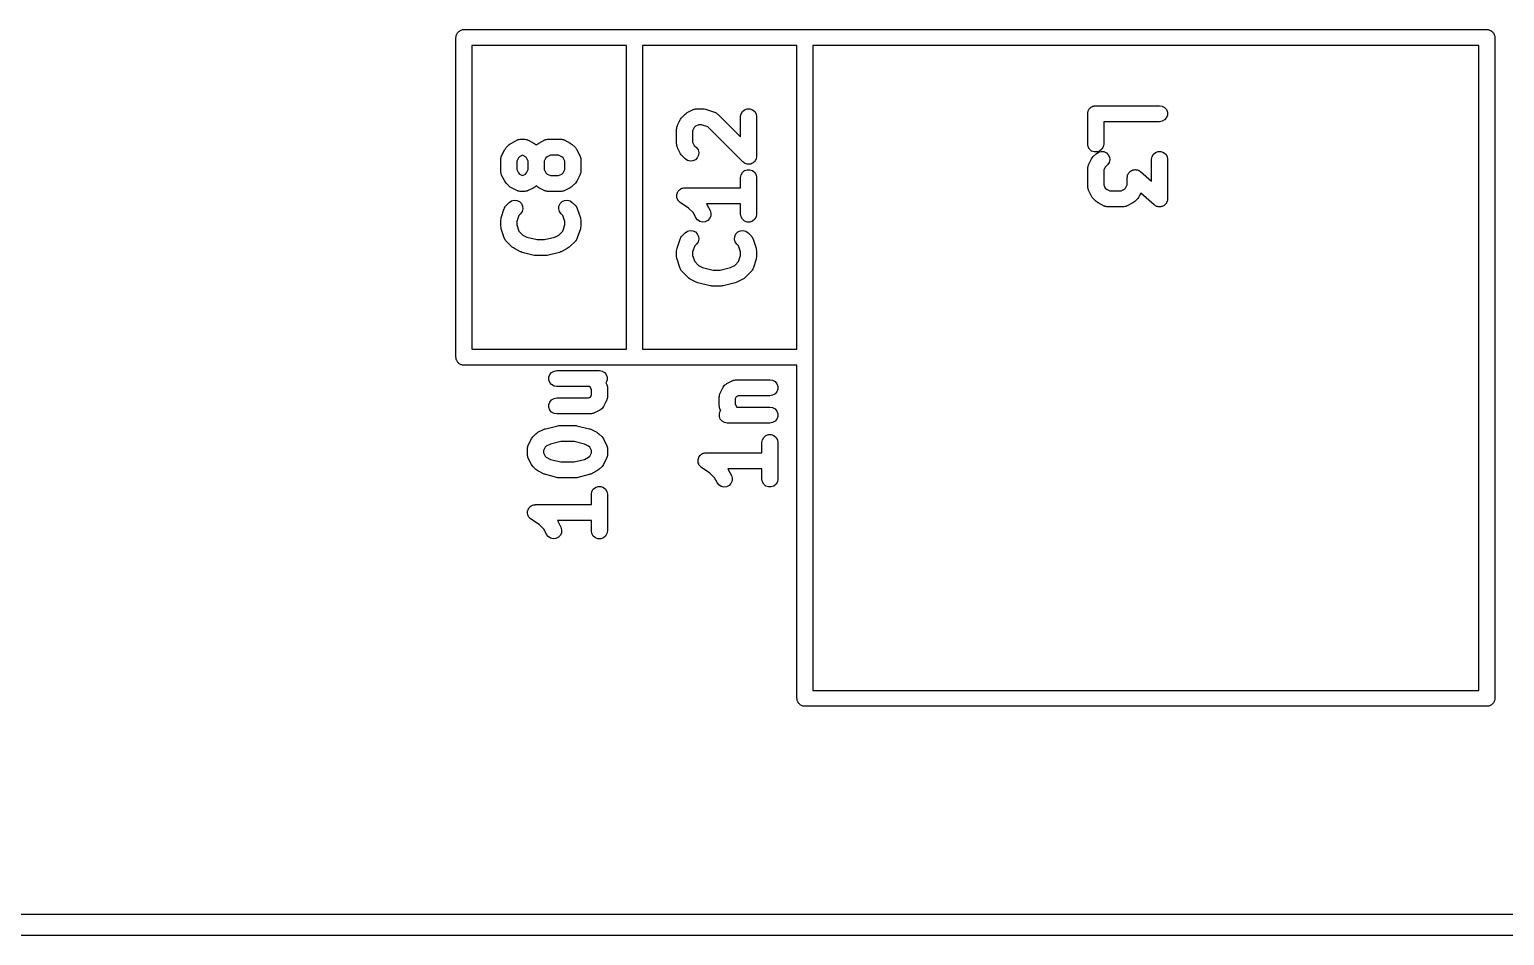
# Model space of a CAD drawing. Extents: x 10 to 287, y -200 to -10.
# Drawn here: x 120.9 to 134.74, y -112.1 to -103.6 of the extents above; entities that cross this region are included whole.
import ezdxf

# ---------------------------------------------------------------- set-up
doc = ezdxf.new("R2010")
doc.units = 0
doc.header["$MEASUREMENT"] = 0
doc.layers.add('BLACK', color=7, linetype='CONTINUOUS')

msp = doc.modelspace()

# ---------------------------------------------------------------- linework, layer by layer
at = {"layer": 'Black'}
for p, q in [((124.902, -103.675), (124.903, -103.669)), ((124.902, -106.675), (124.902, -103.675)), ((124.903, -103.662), (124.905, -103.656)), ((124.903, -103.669), (124.903, -103.662)), ((124.905, -103.656), (124.907, -103.649)), ((124.907, -103.649), (124.91, -103.644)), ((124.91, -103.644), (124.912, -103.637)), ((124.912, -103.637), (124.916, -103.632)), ((124.916, -103.632), (124.92, -103.627)), ((124.92, -103.627), (124.925, -103.623)), ((124.925, -103.623), (124.929, -103.618)), ((124.929, -103.618), (124.934, -103.614)), ((124.934, -103.614), (124.939, -103.61)), ((124.939, -103.61), (124.946, -103.608)), ((124.946, -103.608), (124.951, -103.605)), ((124.951, -103.605), (124.958, -103.603)), ((124.958, -103.603), (124.964, -103.601)), ((124.964, -103.601), (124.971, -103.601)), ((124.971, -103.601), (124.977, -103.6)), ((124.977, -103.6), (134.577, -103.6)), ((134.577, -103.6), (134.583, -103.601)), ((134.583, -103.601), (134.59, -103.601)), ((134.59, -103.601), (134.596, -103.603)), ((134.596, -103.603), (134.603, -103.605)), ((134.603, -103.605), (134.608, -103.608)), ((134.608, -103.608), (134.614, -103.61)), ((134.614, -103.61), (134.62, -103.614)), ((134.62, -103.614), (134.625, -103.618)), ((134.625, -103.618), (134.629, -103.623)), ((134.629, -103.623), (134.634, -103.627)), ((134.634, -103.627), (134.638, -103.632)), ((134.638, -103.632), (134.642, -103.637)), ((134.642, -103.637), (134.644, -103.644)), ((134.644, -103.644), (134.647, -103.649)), ((134.647, -103.649), (134.649, -103.656)), ((134.649, -103.656), (134.651, -103.662)), ((134.651, -103.662), (134.651, -103.669)), ((134.651, -103.669), (134.652, -103.675)), ((134.652, -103.675), (134.652, -109.875)), ((126.502, -103.75), (125.052, -103.75)), ((125.052, -103.75), (125.052, -106.6)), ((126.502, -106.6), (126.502, -103.75)), ((128.102, -103.75), (126.652, -103.75)), ((126.652, -103.75), (126.652, -106.6)), ((128.102, -106.6), (128.102, -103.75)), ((128.252, -103.75), (128.252, -109.8)), ((134.502, -103.75), (128.252, -103.75)), ((134.502, -109.8), (134.502, -103.75)), ((127.072, -104.379), (127.129, -104.351)), ((127.129, -104.351), (127.133, -104.35)), ((127.133, -104.35), (127.137, -104.347)), ((127.137, -104.347), (127.146, -104.346)), ((127.146, -104.346), (127.154, -104.343)), ((127.154, -104.343), (127.158, -104.344)), ((127.158, -104.344), (127.163, -104.343)), ((127.163, -104.343), (127.22, -104.343)), ((127.22, -104.343), (127.232, -104.345)), ((127.232, -104.345), (127.244, -104.347)), ((127.244, -104.347), (127.329, -104.375)), ((127.578, -104.392), (127.591, -104.37)), ((127.591, -104.37), (127.611, -104.353)), ((127.611, -104.353), (127.635, -104.344)), ((127.635, -104.344), (127.661, -104.344)), ((127.661, -104.344), (127.686, -104.353)), ((127.686, -104.353), (127.706, -104.37)), ((127.706, -104.37), (127.719, -104.392)), ((130.832, -104.377), (130.834, -104.37)), ((130.834, -104.37), (130.835, -104.364)), ((130.835, -104.364), (130.839, -104.358)), ((130.839, -104.358), (130.841, -104.352)), ((130.841, -104.352), (130.845, -104.347)), ((130.845, -104.347), (130.848, -104.341)), ((130.848, -104.341), (130.853, -104.337)), ((130.853, -104.337), (130.858, -104.332)), ((130.858, -104.332), (130.863, -104.329)), ((130.863, -104.329), (130.868, -104.325)), ((130.868, -104.325), (130.875, -104.323)), ((130.875, -104.323), (130.88, -104.319)), ((130.88, -104.319), (130.887, -104.318)), ((130.887, -104.318), (130.893, -104.316)), ((130.893, -104.316), (130.899, -104.316)), ((130.899, -104.316), (130.906, -104.315)), ((130.906, -104.315), (131.505, -104.315)), ((131.505, -104.315), (131.531, -104.319)), ((131.531, -104.319), (131.553, -104.332)), ((131.553, -104.332), (131.57, -104.352)), ((131.57, -104.352), (131.579, -104.377)), ((126.976, -104.515), (126.978, -104.506)), ((126.978, -104.506), (126.98, -104.503)), ((126.98, -104.503), (126.981, -104.499)), ((126.981, -104.499), (127.01, -104.441)), ((127.01, -104.441), (127.017, -104.432)), ((127.017, -104.432), (127.024, -104.422)), ((127.024, -104.422), (127.053, -104.393)), ((127.053, -104.393), (127.062, -104.387)), ((127.062, -104.387), (127.072, -104.379)), ((127.15, -104.508), (127.139, -104.519)), ((127.18, -104.493), (127.15, -104.508)), ((127.208, -104.493), (127.18, -104.493)), ((127.265, -104.512), (127.208, -104.493)), ((127.329, -104.375), (127.333, -104.377)), ((127.333, -104.377), (127.337, -104.378)), ((127.337, -104.378), (127.344, -104.383)), ((127.344, -104.383), (127.352, -104.388)), ((127.352, -104.388), (127.355, -104.391)), ((127.355, -104.391), (127.359, -104.393)), ((127.359, -104.393), (127.573, -104.608)), ((127.573, -104.418), (127.578, -104.392)), ((127.573, -104.608), (127.573, -104.418)), ((127.719, -104.392), (127.723, -104.418)), ((127.723, -104.418), (127.723, -104.789)), ((130.831, -104.39), (130.832, -104.383)), ((130.831, -104.675), (130.831, -104.39)), ((130.832, -104.383), (130.832, -104.377)), ((131.505, -104.465), (130.981, -104.465)), ((130.981, -104.465), (130.981, -104.675)), ((131.531, -104.46), (131.505, -104.465)), ((131.553, -104.447), (131.531, -104.46)), ((131.57, -104.427), (131.553, -104.447)), ((131.579, -104.403), (131.57, -104.427)), ((131.579, -104.377), (131.579, -104.403)), ((125.422, -104.665), (125.479, -104.636)), ((125.479, -104.636), (125.483, -104.635)), ((125.483, -104.635), (125.487, -104.633)), ((125.487, -104.633), (125.496, -104.632)), ((125.496, -104.632), (125.504, -104.629)), ((125.504, -104.629), (125.508, -104.629)), ((125.508, -104.629), (125.513, -104.629)), ((125.513, -104.629), (125.541, -104.629)), ((125.541, -104.629), (125.546, -104.629)), ((125.546, -104.629), (125.55, -104.629)), ((125.55, -104.629), (125.558, -104.632)), ((125.558, -104.632), (125.567, -104.633)), ((125.567, -104.633), (125.571, -104.635)), ((125.571, -104.635), (125.575, -104.636)), ((125.575, -104.636), (125.632, -104.665)), ((125.679, -104.665), (125.736, -104.636)), ((125.736, -104.636), (125.74, -104.635)), ((125.74, -104.635), (125.744, -104.633)), ((125.744, -104.633), (125.753, -104.632)), ((125.753, -104.632), (125.761, -104.629)), ((125.761, -104.629), (125.766, -104.629)), ((125.766, -104.629), (125.77, -104.629)), ((125.77, -104.629), (125.884, -104.629)), ((125.884, -104.629), (125.888, -104.629)), ((125.888, -104.629), (125.893, -104.629)), ((125.893, -104.629), (125.901, -104.632)), ((125.901, -104.632), (125.91, -104.633)), ((125.91, -104.633), (125.914, -104.635)), ((125.914, -104.635), (125.918, -104.636)), ((125.918, -104.636), (125.975, -104.665)), ((126.973, -104.532), (126.974, -104.528)), ((126.973, -104.675), (126.973, -104.532)), ((126.974, -104.524), (126.976, -104.515)), ((126.974, -104.528), (126.974, -104.524)), ((127.139, -104.519), (127.123, -104.55)), ((127.123, -104.55), (127.123, -104.657)), ((127.595, -104.842), (127.265, -104.512)), ((125.33, -104.788), (125.331, -104.784)), ((125.331, -104.784), (125.36, -104.727)), ((125.36, -104.727), (125.367, -104.718)), ((125.367, -104.718), (125.374, -104.708)), ((125.374, -104.708), (125.403, -104.679)), ((125.403, -104.679), (125.412, -104.672)), ((125.412, -104.672), (125.422, -104.665)), ((125.527, -104.78), (125.5, -104.794)), ((125.554, -104.794), (125.527, -104.78)), ((125.632, -104.665), (125.642, -104.672)), ((125.642, -104.672), (125.651, -104.679)), ((125.651, -104.679), (125.656, -104.683)), ((125.656, -104.683), (125.66, -104.679)), ((125.66, -104.679), (125.67, -104.672)), ((125.67, -104.672), (125.679, -104.665)), ((125.788, -104.779), (125.757, -104.794)), ((125.866, -104.779), (125.788, -104.779)), ((125.897, -104.794), (125.866, -104.779)), ((125.975, -104.665), (125.984, -104.672)), ((125.984, -104.672), (125.994, -104.679)), ((125.994, -104.679), (126.023, -104.708)), ((126.023, -104.708), (126.03, -104.718)), ((126.03, -104.718), (126.037, -104.727)), ((126.037, -104.727), (126.066, -104.784)), ((126.066, -104.784), (126.067, -104.788)), ((126.974, -104.679), (126.973, -104.675)), ((126.974, -104.684), (126.974, -104.679)), ((126.976, -104.692), (126.974, -104.684)), ((126.978, -104.701), (126.976, -104.692)), ((126.98, -104.704), (126.978, -104.701)), ((126.981, -104.709), (126.98, -104.704)), ((127.01, -104.766), (126.981, -104.709)), ((127.017, -104.775), (127.01, -104.766)), ((127.024, -104.785), (127.017, -104.775)), ((127.053, -104.814), (127.024, -104.785)), ((127.123, -104.657), (127.139, -104.688)), ((127.139, -104.688), (127.159, -104.708)), ((127.159, -104.708), (127.174, -104.729)), ((127.178, -104.78), (127.167, -104.804)), ((127.174, -104.729), (127.18, -104.754)), ((127.18, -104.754), (127.178, -104.78)), ((130.835, -104.701), (130.831, -104.675)), ((130.848, -104.723), (130.835, -104.701)), ((130.868, -104.74), (130.848, -104.723)), ((130.893, -104.749), (130.868, -104.74)), ((130.881, -104.793), (130.91, -104.765)), ((130.919, -104.749), (130.893, -104.749)), ((130.91, -104.765), (130.931, -104.75)), ((130.943, -104.74), (130.919, -104.749)), ((130.931, -104.75), (130.956, -104.743)), ((130.963, -104.723), (130.943, -104.74)), ((130.956, -104.743), (130.982, -104.745)), ((130.976, -104.701), (130.963, -104.723)), ((130.981, -104.675), (130.976, -104.701)), ((130.982, -104.745), (131.006, -104.756)), ((131.006, -104.756), (131.024, -104.775)), ((131.024, -104.775), (131.035, -104.798)), ((131.435, -104.792), (131.448, -104.77)), ((131.448, -104.77), (131.468, -104.753)), ((131.468, -104.753), (131.492, -104.744)), ((131.492, -104.744), (131.518, -104.744)), ((131.518, -104.744), (131.543, -104.753)), ((131.543, -104.753), (131.563, -104.77)), ((131.563, -104.77), (131.576, -104.792)), ((125.323, -104.818), (125.324, -104.814)), ((125.323, -104.932), (125.323, -104.818)), ((125.324, -104.809), (125.326, -104.801)), ((125.324, -104.814), (125.324, -104.809)), ((125.326, -104.801), (125.328, -104.792)), ((125.328, -104.792), (125.33, -104.788)), ((125.489, -104.805), (125.473, -104.836)), ((125.473, -104.836), (125.473, -104.914)), ((125.473, -104.914), (125.489, -104.945)), ((125.5, -104.794), (125.489, -104.805)), ((125.565, -104.805), (125.554, -104.794)), ((125.581, -104.836), (125.565, -104.805)), ((125.565, -104.945), (125.581, -104.914)), ((125.581, -104.914), (125.581, -104.836)), ((125.746, -104.805), (125.731, -104.836)), ((125.731, -104.836), (125.731, -104.914)), ((125.731, -104.914), (125.746, -104.945)), ((125.757, -104.794), (125.746, -104.805)), ((125.908, -104.805), (125.897, -104.794)), ((125.923, -104.836), (125.908, -104.805)), ((125.908, -104.945), (125.923, -104.914)), ((125.923, -104.914), (125.923, -104.836)), ((126.067, -104.788), (126.069, -104.792)), ((126.069, -104.792), (126.07, -104.801)), ((126.07, -104.801), (126.073, -104.809)), ((126.073, -104.809), (126.073, -104.814)), ((126.073, -104.814), (126.073, -104.818)), ((126.073, -104.818), (126.073, -104.932)), ((127.074, -104.829), (127.053, -104.814)), ((127.099, -104.835), (127.074, -104.829)), ((127.125, -104.833), (127.099, -104.835)), ((127.149, -104.822), (127.125, -104.833)), ((127.167, -104.804), (127.149, -104.822)), ((127.591, -104.941), (127.611, -104.924)), ((127.603, -104.848), (127.595, -104.842)), ((127.611, -104.854), (127.603, -104.848)), ((127.614, -104.855), (127.611, -104.854)), ((127.611, -104.924), (127.635, -104.915)), ((127.617, -104.857), (127.614, -104.855)), ((127.626, -104.86), (127.617, -104.857)), ((127.635, -104.863), (127.626, -104.86)), ((127.639, -104.863), (127.635, -104.863)), ((127.635, -104.915), (127.661, -104.915)), ((127.642, -104.864), (127.639, -104.863)), ((127.652, -104.863), (127.642, -104.864)), ((127.661, -104.863), (127.652, -104.863)), ((127.665, -104.862), (127.661, -104.863)), ((127.661, -104.915), (127.686, -104.924)), ((127.668, -104.862), (127.665, -104.862)), ((127.677, -104.858), (127.668, -104.862)), ((127.686, -104.854), (127.677, -104.858)), ((127.688, -104.852), (127.686, -104.854)), ((127.686, -104.924), (127.706, -104.941)), ((127.691, -104.851), (127.688, -104.852)), ((127.698, -104.844), (127.691, -104.851)), ((127.706, -104.837), (127.698, -104.844)), ((127.708, -104.835), (127.706, -104.837)), ((127.71, -104.832), (127.708, -104.835)), ((127.714, -104.823), (127.71, -104.832)), ((127.719, -104.815), (127.714, -104.823)), ((127.721, -104.809), (127.719, -104.812)), ((127.719, -104.812), (127.719, -104.815)), ((127.722, -104.799), (127.721, -104.809)), ((127.723, -104.789), (127.722, -104.799)), ((130.831, -104.895), (130.834, -104.886)), ((130.832, -104.899), (130.831, -104.895)), ((130.831, -104.903), (130.832, -104.899)), ((130.831, -105.075), (130.831, -104.903)), ((130.834, -104.886), (130.835, -104.878)), ((130.835, -104.878), (130.838, -104.874)), ((130.838, -104.874), (130.839, -104.87)), ((130.839, -104.87), (130.867, -104.813)), ((130.867, -104.813), (130.874, -104.803)), ((130.874, -104.803), (130.881, -104.793)), ((130.996, -104.891), (130.981, -104.921)), ((130.981, -104.921), (130.981, -105.057)), ((131.016, -104.871), (130.996, -104.891)), ((131.031, -104.849), (131.016, -104.871)), ((131.038, -104.824), (131.031, -104.849)), ((131.035, -104.798), (131.038, -104.824)), ((131.235, -104.928), (131.239, -104.924)), ((131.239, -104.924), (131.246, -104.922)), ((131.246, -104.922), (131.253, -104.918)), ((131.253, -104.918), (131.258, -104.917)), ((131.258, -104.917), (131.264, -104.915)), ((131.264, -104.915), (131.271, -104.915)), ((131.271, -104.915), (131.278, -104.914)), ((131.278, -104.914), (131.284, -104.915)), ((131.284, -104.915), (131.29, -104.915)), ((131.29, -104.915), (131.297, -104.918)), ((131.297, -104.918), (131.304, -104.919)), ((131.304, -104.919), (131.309, -104.922)), ((131.309, -104.922), (131.314, -104.924)), ((131.314, -104.924), (131.32, -104.929)), ((131.43, -104.818), (131.435, -104.792)), ((131.43, -105.024), (131.43, -104.818)), ((131.576, -104.792), (131.58, -104.818)), ((131.58, -104.818), (131.58, -105.189)), ((125.324, -104.936), (125.323, -104.932)), ((125.324, -104.941), (125.324, -104.936)), ((125.326, -104.949), (125.324, -104.941)), ((125.328, -104.958), (125.326, -104.949)), ((125.33, -104.962), (125.328, -104.958)), ((125.331, -104.966), (125.33, -104.962)), ((125.36, -105.023), (125.331, -104.966)), ((125.367, -105.032), (125.36, -105.023)), ((125.374, -105.042), (125.367, -105.032)), ((125.403, -105.071), (125.374, -105.042)), ((125.489, -104.945), (125.5, -104.956)), ((125.5, -104.956), (125.527, -104.97)), ((125.527, -104.97), (125.554, -104.956)), ((125.554, -104.956), (125.565, -104.945)), ((125.746, -104.945), (125.757, -104.956)), ((125.757, -104.956), (125.788, -104.971)), ((125.788, -104.971), (125.866, -104.971)), ((125.866, -104.971), (125.897, -104.956)), ((125.897, -104.956), (125.908, -104.945)), ((126.023, -105.042), (125.994, -105.071)), ((126.03, -105.032), (126.023, -105.042)), ((126.037, -105.023), (126.03, -105.032)), ((126.066, -104.966), (126.037, -105.023)), ((126.067, -104.962), (126.066, -104.966)), ((126.069, -104.958), (126.067, -104.962)), ((126.07, -104.949), (126.069, -104.958)), ((126.073, -104.941), (126.07, -104.949)), ((126.073, -104.932), (126.073, -104.936)), ((126.073, -104.936), (126.073, -104.941)), ((127.573, -104.989), (127.578, -104.964)), ((127.573, -105.086), (127.573, -104.989)), ((127.578, -104.964), (127.591, -104.941)), ((127.706, -104.941), (127.719, -104.964)), ((127.719, -104.964), (127.723, -104.989)), ((127.723, -104.989), (127.723, -105.332)), ((130.981, -105.057), (130.996, -105.087)), ((131.187, -105.087), (131.202, -105.057)), ((131.202, -104.989), (131.203, -104.982)), ((131.202, -105.057), (131.202, -104.989)), ((131.203, -104.975), (131.205, -104.969)), ((131.203, -104.982), (131.203, -104.975)), ((131.205, -104.969), (131.206, -104.963)), ((131.206, -104.963), (131.21, -104.957)), ((131.21, -104.957), (131.213, -104.95)), ((131.213, -104.95), (131.217, -104.946)), ((131.217, -104.946), (131.22, -104.941)), ((131.22, -104.941), (131.225, -104.936)), ((131.225, -104.936), (131.23, -104.931)), ((131.23, -104.931), (131.235, -104.928)), ((131.32, -104.929), (131.326, -104.933)), ((131.326, -104.933), (131.43, -105.024)), ((125.412, -105.078), (125.403, -105.071)), ((125.422, -105.085), (125.412, -105.078)), ((125.479, -105.114), (125.422, -105.085)), ((125.424, -105.207), (125.449, -105.2)), ((125.449, -105.2), (125.475, -105.203)), ((125.475, -105.203), (125.499, -105.214)), ((125.483, -105.115), (125.479, -105.114)), ((125.487, -105.117), (125.483, -105.115)), ((125.496, -105.118), (125.487, -105.117)), ((125.504, -105.121), (125.496, -105.118)), ((125.508, -105.121), (125.504, -105.121)), ((125.513, -105.121), (125.508, -105.121)), ((125.541, -105.121), (125.513, -105.121)), ((125.546, -105.121), (125.541, -105.121)), ((125.55, -105.121), (125.546, -105.121)), ((125.558, -105.118), (125.55, -105.121)), ((125.567, -105.117), (125.558, -105.118)), ((125.571, -105.115), (125.567, -105.117)), ((125.575, -105.114), (125.571, -105.115)), ((125.632, -105.085), (125.575, -105.114)), ((125.642, -105.078), (125.632, -105.085)), ((125.651, -105.071), (125.642, -105.078)), ((125.656, -105.067), (125.651, -105.071)), ((125.66, -105.071), (125.656, -105.067)), ((125.67, -105.078), (125.66, -105.071)), ((125.679, -105.085), (125.67, -105.078)), ((125.736, -105.114), (125.679, -105.085)), ((125.74, -105.115), (125.736, -105.114)), ((125.744, -105.117), (125.74, -105.115)), ((125.753, -105.118), (125.744, -105.117)), ((125.761, -105.121), (125.753, -105.118)), ((125.766, -105.121), (125.761, -105.121)), ((125.77, -105.121), (125.766, -105.121)), ((125.884, -105.121), (125.77, -105.121)), ((125.888, -105.121), (125.884, -105.121)), ((125.893, -105.121), (125.888, -105.121)), ((125.901, -105.118), (125.893, -105.121)), ((125.898, -105.214), (125.922, -105.203)), ((125.91, -105.117), (125.901, -105.118)), ((125.914, -105.115), (125.91, -105.117)), ((125.918, -105.114), (125.914, -105.115)), ((125.975, -105.085), (125.918, -105.114)), ((125.922, -105.203), (125.948, -105.2)), ((125.948, -105.2), (125.973, -105.207)), ((125.984, -105.078), (125.975, -105.085)), ((125.994, -105.071), (125.984, -105.078)), ((126.974, -105.156), (126.975, -105.152)), ((126.975, -105.165), (126.974, -105.156)), ((126.975, -105.148), (126.978, -105.139)), ((126.975, -105.152), (126.975, -105.148)), ((126.975, -105.174), (126.975, -105.165)), ((126.976, -105.178), (126.975, -105.174)), ((126.976, -105.182), (126.976, -105.178)), ((126.98, -105.19), (126.976, -105.182)), ((126.978, -105.139), (126.98, -105.131)), ((126.98, -105.131), (126.982, -105.127)), ((126.983, -105.198), (126.98, -105.19)), ((126.982, -105.127), (126.983, -105.123)), ((126.983, -105.123), (126.989, -105.116)), ((126.986, -105.201), (126.983, -105.198)), ((126.988, -105.205), (126.986, -105.201)), ((126.989, -105.116), (126.994, -105.109)), ((126.994, -105.109), (126.998, -105.106)), ((126.998, -105.106), (127, -105.103)), ((127, -105.103), (127.008, -105.099)), ((127.008, -105.099), (127.015, -105.093)), ((127.015, -105.093), (127.019, -105.092)), ((127.019, -105.092), (127.023, -105.09)), ((127.023, -105.09), (127.032, -105.089)), ((127.032, -105.089), (127.04, -105.086)), ((127.04, -105.086), (127.044, -105.086)), ((127.044, -105.086), (127.048, -105.086)), ((127.048, -105.086), (127.573, -105.086)), ((130.832, -105.079), (130.831, -105.075)), ((130.831, -105.083), (130.832, -105.079)), ((130.834, -105.092), (130.831, -105.083)), ((130.835, -105.1), (130.834, -105.092)), ((130.838, -105.104), (130.835, -105.1)), ((130.839, -105.108), (130.838, -105.104)), ((130.867, -105.165), (130.839, -105.108)), ((130.874, -105.175), (130.867, -105.165)), ((130.881, -105.185), (130.874, -105.175)), ((130.91, -105.213), (130.881, -105.185)), ((130.996, -105.087), (131.007, -105.099)), ((131.007, -105.099), (131.038, -105.114)), ((131.038, -105.114), (131.145, -105.114)), ((131.145, -105.114), (131.175, -105.099)), ((131.175, -105.099), (131.187, -105.087)), ((131.301, -105.185), (131.273, -105.213)), ((131.308, -105.175), (131.301, -105.185)), ((131.315, -105.165), (131.308, -105.175)), ((131.33, -105.135), (131.315, -105.165)), ((131.456, -105.245), (131.33, -105.135)), ((131.579, -105.203), (131.577, -105.209)), ((131.58, -105.189), (131.579, -105.196)), ((131.579, -105.196), (131.579, -105.203)), ((125.327, -105.366), (125.356, -105.28)), ((125.356, -105.28), (125.358, -105.276)), ((125.358, -105.276), (125.359, -105.272)), ((125.359, -105.272), (125.364, -105.265)), ((125.364, -105.265), (125.368, -105.257)), ((125.368, -105.257), (125.371, -105.254)), ((125.371, -105.254), (125.374, -105.251)), ((125.374, -105.251), (125.403, -105.222)), ((125.403, -105.222), (125.424, -105.207)), ((125.509, -105.328), (125.493, -105.344)), ((125.499, -105.214), (125.517, -105.232)), ((125.524, -105.307), (125.509, -105.328)), ((125.517, -105.232), (125.528, -105.256)), ((125.53, -105.282), (125.524, -105.307)), ((125.528, -105.256), (125.53, -105.282)), ((125.867, -105.282), (125.869, -105.256)), ((125.873, -105.307), (125.867, -105.282)), ((125.869, -105.256), (125.88, -105.232)), ((125.888, -105.328), (125.873, -105.307)), ((125.88, -105.232), (125.898, -105.214)), ((125.904, -105.344), (125.888, -105.328)), ((125.973, -105.207), (125.994, -105.222)), ((125.994, -105.222), (126.023, -105.251)), ((126.023, -105.251), (126.025, -105.254)), ((126.025, -105.254), (126.029, -105.257)), ((126.029, -105.257), (126.033, -105.265)), ((126.033, -105.265), (126.038, -105.272)), ((126.038, -105.272), (126.039, -105.276)), ((126.039, -105.276), (126.041, -105.28)), ((126.041, -105.28), (126.07, -105.366)), ((126.994, -105.211), (126.988, -105.205)), ((127, -105.218), (126.994, -105.211)), ((127.004, -105.22), (127, -105.218)), ((127.007, -105.223), (127.004, -105.22)), ((127.086, -105.276), (127.007, -105.223)), ((127.13, -105.319), (127.086, -105.276)), ((127.153, -105.366), (127.13, -105.319)), ((127.573, -105.236), (127.254, -105.236)), ((127.254, -105.236), (127.258, -105.241)), ((127.258, -105.241), (127.287, -105.299)), ((127.287, -105.299), (127.294, -105.324)), ((127.294, -105.324), (127.293, -105.35)), ((127.573, -105.332), (127.573, -105.236)), ((127.578, -105.358), (127.573, -105.332)), ((127.723, -105.332), (127.719, -105.358)), ((130.92, -105.22), (130.91, -105.213)), ((130.929, -105.227), (130.92, -105.22)), ((130.986, -105.256), (130.929, -105.227)), ((130.991, -105.257), (130.986, -105.256)), ((130.994, -105.259), (130.991, -105.257)), ((131.003, -105.261), (130.994, -105.259)), ((131.011, -105.263), (131.003, -105.261)), ((131.016, -105.263), (131.011, -105.263)), ((131.02, -105.264), (131.016, -105.263)), ((131.163, -105.264), (131.02, -105.264)), ((131.167, -105.263), (131.163, -105.264)), ((131.171, -105.263), (131.167, -105.263)), ((131.18, -105.261), (131.171, -105.263)), ((131.188, -105.259), (131.18, -105.261)), ((131.192, -105.257), (131.188, -105.259)), ((131.196, -105.256), (131.192, -105.257)), ((131.253, -105.227), (131.196, -105.256)), ((131.263, -105.22), (131.253, -105.227)), ((131.273, -105.213), (131.263, -105.22)), ((131.462, -105.249), (131.456, -105.245)), ((131.468, -105.254), (131.462, -105.249)), ((131.473, -105.256), (131.468, -105.254)), ((131.478, -105.259), (131.473, -105.256)), ((131.485, -105.26), (131.478, -105.259)), ((131.492, -105.263), (131.485, -105.26)), ((131.498, -105.263), (131.492, -105.263)), ((131.504, -105.264), (131.498, -105.263)), ((131.511, -105.263), (131.504, -105.264)), ((131.518, -105.263), (131.511, -105.263)), ((131.524, -105.261), (131.518, -105.263)), ((131.529, -105.26), (131.524, -105.261)), ((131.536, -105.256), (131.529, -105.26)), ((131.543, -105.254), (131.536, -105.256)), ((131.547, -105.25), (131.543, -105.254)), ((131.552, -105.247), (131.547, -105.25)), ((131.557, -105.242), (131.552, -105.247)), ((131.563, -105.237), (131.557, -105.242)), ((131.566, -105.232), (131.563, -105.237)), ((131.569, -105.228), (131.566, -105.232)), ((131.572, -105.221), (131.569, -105.228)), ((131.576, -105.215), (131.572, -105.221)), ((131.577, -105.209), (131.576, -105.215)), ((125.323, -105.389), (125.326, -105.377)), ((125.323, -105.446), (125.323, -105.389)), ((125.326, -105.458), (125.323, -105.446)), ((125.326, -105.377), (125.327, -105.366)), ((125.327, -105.47), (125.326, -105.458)), ((125.356, -105.556), (125.327, -105.47)), ((125.493, -105.344), (125.473, -105.401)), ((125.473, -105.401), (125.473, -105.434)), ((125.473, -105.434), (125.493, -105.492)), ((125.923, -105.401), (125.904, -105.344)), ((125.904, -105.492), (125.923, -105.434)), ((125.923, -105.434), (125.923, -105.401)), ((126.07, -105.47), (126.041, -105.556)), ((126.07, -105.366), (126.071, -105.377)), ((126.071, -105.458), (126.07, -105.47)), ((126.071, -105.377), (126.073, -105.389)), ((126.073, -105.446), (126.071, -105.458)), ((126.073, -105.389), (126.073, -105.446)), ((127.168, -105.387), (127.153, -105.366)), ((127.19, -105.401), (127.168, -105.387)), ((127.215, -105.407), (127.19, -105.401)), ((127.241, -105.404), (127.215, -105.407)), ((127.265, -105.392), (127.241, -105.404)), ((127.282, -105.373), (127.265, -105.392)), ((127.293, -105.35), (127.282, -105.373)), ((127.591, -105.38), (127.578, -105.358)), ((127.611, -105.397), (127.591, -105.38)), ((127.635, -105.406), (127.611, -105.397)), ((127.661, -105.406), (127.635, -105.406)), ((127.686, -105.397), (127.661, -105.406)), ((127.706, -105.38), (127.686, -105.397)), ((127.719, -105.358), (127.706, -105.38)), ((125.358, -105.56), (125.356, -105.556)), ((125.359, -105.564), (125.358, -105.56)), ((125.364, -105.571), (125.359, -105.564)), ((125.368, -105.579), (125.364, -105.571)), ((125.371, -105.582), (125.368, -105.579)), ((125.374, -105.585), (125.371, -105.582)), ((125.431, -105.642), (125.374, -105.585)), ((125.493, -105.492), (125.529, -105.528)), ((125.529, -105.528), (125.567, -105.547)), ((125.567, -105.547), (125.665, -105.571)), ((125.665, -105.571), (125.732, -105.571)), ((125.732, -105.571), (125.829, -105.547)), ((125.829, -105.547), (125.868, -105.528)), ((125.868, -105.528), (125.904, -105.492)), ((126.023, -105.585), (125.966, -105.642)), ((126.025, -105.582), (126.023, -105.585)), ((126.029, -105.579), (126.025, -105.582)), ((126.033, -105.571), (126.029, -105.579)), ((126.038, -105.564), (126.033, -105.571)), ((126.039, -105.56), (126.038, -105.564)), ((126.041, -105.556), (126.039, -105.56)), ((126.977, -105.651), (127.006, -105.566)), ((127.006, -105.566), (127.008, -105.562)), ((127.008, -105.562), (127.009, -105.558)), ((127.009, -105.558), (127.014, -105.55)), ((127.014, -105.55), (127.018, -105.543)), ((127.018, -105.543), (127.021, -105.54)), ((127.021, -105.54), (127.024, -105.536)), ((127.024, -105.536), (127.053, -105.508)), ((127.053, -105.508), (127.074, -105.493)), ((127.074, -105.493), (127.099, -105.486)), ((127.099, -105.486), (127.125, -105.488)), ((127.125, -105.488), (127.149, -105.499)), ((127.159, -105.614), (127.143, -105.63)), ((127.149, -105.499), (127.167, -105.518)), ((127.174, -105.592), (127.159, -105.614)), ((127.167, -105.518), (127.178, -105.541)), ((127.18, -105.567), (127.174, -105.592)), ((127.178, -105.541), (127.18, -105.567)), ((127.517, -105.567), (127.519, -105.541)), ((127.523, -105.592), (127.517, -105.567)), ((127.519, -105.541), (127.53, -105.518)), ((127.538, -105.614), (127.523, -105.592)), ((127.53, -105.518), (127.548, -105.499)), ((127.554, -105.63), (127.538, -105.614)), ((127.548, -105.499), (127.572, -105.488)), ((127.572, -105.488), (127.598, -105.486)), ((127.598, -105.486), (127.623, -105.493)), ((127.623, -105.493), (127.644, -105.508)), ((127.644, -105.508), (127.673, -105.536)), ((127.673, -105.536), (127.675, -105.54)), ((127.675, -105.54), (127.679, -105.543)), ((127.679, -105.543), (127.683, -105.55)), ((127.683, -105.55), (127.688, -105.558)), ((127.688, -105.558), (127.689, -105.562)), ((127.689, -105.562), (127.691, -105.566)), ((127.691, -105.566), (127.72, -105.651)), ((125.441, -105.649), (125.431, -105.642)), ((125.451, -105.656), (125.441, -105.649)), ((125.508, -105.685), (125.451, -105.656)), ((125.516, -105.687), (125.508, -105.685)), ((125.523, -105.691), (125.516, -105.687)), ((125.637, -105.719), (125.523, -105.691)), ((125.647, -105.72), (125.637, -105.719)), ((125.656, -105.721), (125.647, -105.72)), ((125.741, -105.721), (125.656, -105.721)), ((125.75, -105.72), (125.741, -105.721)), ((125.759, -105.719), (125.75, -105.72)), ((125.874, -105.691), (125.759, -105.719)), ((125.881, -105.687), (125.874, -105.691)), ((125.889, -105.685), (125.881, -105.687)), ((125.946, -105.656), (125.889, -105.685)), ((125.956, -105.649), (125.946, -105.656)), ((125.966, -105.642), (125.956, -105.649)), ((126.973, -105.675), (126.976, -105.663)), ((126.973, -105.732), (126.973, -105.675)), ((126.976, -105.744), (126.973, -105.732)), ((126.976, -105.663), (126.977, -105.651)), ((126.977, -105.756), (126.976, -105.744)), ((127.006, -105.842), (126.977, -105.756)), ((127.143, -105.63), (127.123, -105.687)), ((127.123, -105.687), (127.123, -105.72)), ((127.123, -105.72), (127.143, -105.777)), ((127.573, -105.687), (127.554, -105.63)), ((127.554, -105.777), (127.573, -105.72)), ((127.573, -105.72), (127.573, -105.687)), ((127.72, -105.756), (127.691, -105.842)), ((127.72, -105.651), (127.721, -105.663)), ((127.721, -105.744), (127.72, -105.756)), ((127.721, -105.663), (127.723, -105.675)), ((127.723, -105.732), (127.721, -105.744)), ((127.723, -105.675), (127.723, -105.732)), ((127.008, -105.845), (127.006, -105.842)), ((127.009, -105.85), (127.008, -105.845)), ((127.014, -105.857), (127.009, -105.85)), ((127.018, -105.864), (127.014, -105.857)), ((127.021, -105.867), (127.018, -105.864)), ((127.024, -105.871), (127.021, -105.867)), ((127.081, -105.928), (127.024, -105.871)), ((127.143, -105.777), (127.179, -105.813)), ((127.179, -105.813), (127.217, -105.833)), ((127.217, -105.833), (127.315, -105.857)), ((127.315, -105.857), (127.382, -105.857)), ((127.382, -105.857), (127.479, -105.833)), ((127.479, -105.833), (127.518, -105.813)), ((127.518, -105.813), (127.554, -105.777)), ((127.673, -105.871), (127.616, -105.928)), ((127.675, -105.867), (127.673, -105.871)), ((127.679, -105.864), (127.675, -105.867)), ((127.683, -105.857), (127.679, -105.864)), ((127.688, -105.85), (127.683, -105.857)), ((127.689, -105.845), (127.688, -105.85)), ((127.691, -105.842), (127.689, -105.845)), ((127.091, -105.935), (127.081, -105.928)), ((127.101, -105.942), (127.091, -105.935)), ((127.158, -105.971), (127.101, -105.942)), ((127.166, -105.973), (127.158, -105.971)), ((127.173, -105.976), (127.166, -105.973)), ((127.287, -106.005), (127.173, -105.976)), ((127.297, -106.006), (127.287, -106.005)), ((127.306, -106.007), (127.297, -106.006)), ((127.391, -106.007), (127.306, -106.007)), ((127.4, -106.006), (127.391, -106.007)), ((127.409, -106.005), (127.4, -106.006)), ((127.524, -105.976), (127.409, -106.005)), ((127.531, -105.973), (127.524, -105.976)), ((127.539, -105.971), (127.531, -105.973)), ((127.596, -105.942), (127.539, -105.971)), ((127.606, -105.935), (127.596, -105.942)), ((127.616, -105.928), (127.606, -105.935)), ((124.903, -106.681), (124.902, -106.675)), ((124.903, -106.688), (124.903, -106.681)), ((124.905, -106.694), (124.903, -106.688)), ((124.907, -106.701), (124.905, -106.694)), ((124.91, -106.706), (124.907, -106.701)), ((124.912, -106.712), (124.91, -106.706)), ((124.916, -106.718), (124.912, -106.712)), ((124.92, -106.723), (124.916, -106.718)), ((124.925, -106.727), (124.92, -106.723)), ((125.052, -106.6), (126.502, -106.6)), ((126.652, -106.6), (128.102, -106.6)), ((124.929, -106.732), (124.925, -106.727)), ((124.934, -106.736), (124.929, -106.732)), ((124.939, -106.74), (124.934, -106.736)), ((124.946, -106.742), (124.939, -106.74)), ((124.951, -106.745), (124.946, -106.742)), ((124.958, -106.747), (124.951, -106.745)), ((124.964, -106.749), (124.958, -106.747)), ((124.971, -106.749), (124.964, -106.749)), ((124.977, -106.75), (124.971, -106.749)), ((128.102, -106.75), (124.977, -106.75)), ((125.775, -106.862), (125.783, -106.837)), ((125.775, -106.888), (125.775, -106.862)), ((125.783, -106.837), (125.8, -106.818)), ((125.8, -106.818), (125.823, -106.805)), ((125.823, -106.805), (125.848, -106.8)), ((125.848, -106.8), (126.248, -106.8)), ((126.248, -106.8), (126.274, -106.805)), ((126.274, -106.805), (126.297, -106.818)), ((126.297, -106.818), (126.313, -106.837)), ((126.313, -106.837), (126.322, -106.862)), ((126.322, -106.862), (126.322, -106.888)), ((128.102, -109.875), (128.102, -106.75)), ((125.783, -106.912), (125.775, -106.888)), ((125.8, -106.932), (125.783, -106.912)), ((125.823, -106.945), (125.8, -106.932)), ((125.848, -106.95), (125.823, -106.945)), ((126.159, -106.95), (125.848, -106.95)), ((126.173, -106.978), (126.159, -106.95)), ((126.173, -107.029), (126.173, -106.978)), ((126.313, -106.912), (126.31, -106.916)), ((126.31, -106.916), (126.316, -106.927)), ((126.322, -106.888), (126.313, -106.912)), ((126.316, -106.927), (126.317, -106.931)), ((126.317, -106.931), (126.319, -106.935)), ((126.319, -106.935), (126.32, -106.944)), ((126.32, -106.944), (126.323, -106.952)), ((126.323, -106.952), (126.323, -106.956)), ((126.323, -106.956), (126.323, -106.961)), ((126.323, -106.961), (126.323, -107.046)), ((127.381, -107.013), (127.41, -106.956)), ((127.41, -106.956), (127.416, -106.947)), ((127.416, -106.947), (127.423, -106.938)), ((127.423, -106.938), (127.424, -106.936)), ((127.424, -106.936), (127.425, -106.935)), ((127.425, -106.935), (127.435, -106.929)), ((127.435, -106.929), (127.443, -106.922)), ((127.443, -106.922), (127.501, -106.894)), ((127.501, -106.894), (127.505, -106.892)), ((127.505, -106.892), (127.508, -106.89)), ((127.508, -106.89), (127.517, -106.889)), ((127.517, -106.889), (127.526, -106.886)), ((127.526, -106.886), (127.53, -106.886)), ((127.53, -106.886), (127.534, -106.886)), ((127.534, -106.886), (127.848, -106.886)), ((127.848, -106.886), (127.874, -106.89)), ((127.874, -106.89), (127.897, -106.903)), ((127.897, -106.903), (127.913, -106.923)), ((127.913, -106.998), (127.897, -107.018)), ((127.913, -106.923), (127.922, -106.948)), ((127.922, -106.974), (127.913, -106.998)), ((127.922, -106.948), (127.922, -106.974)), ((125.775, -107.119), (125.783, -107.095)), ((125.775, -107.145), (125.775, -107.119)), ((125.783, -107.095), (125.8, -107.075)), ((125.8, -107.075), (125.823, -107.062)), ((125.823, -107.062), (125.848, -107.057)), ((125.848, -107.057), (126.145, -107.057)), ((126.145, -107.057), (126.164, -107.048)), ((126.164, -107.048), (126.173, -107.029)), ((126.287, -107.137), (126.28, -107.146)), ((126.316, -107.08), (126.287, -107.137)), ((126.317, -107.076), (126.316, -107.08)), ((126.319, -107.072), (126.317, -107.076)), ((126.32, -107.063), (126.319, -107.072)), ((126.323, -107.055), (126.32, -107.063)), ((126.323, -107.046), (126.323, -107.051)), ((126.323, -107.051), (126.323, -107.055)), ((127.373, -107.046), (127.374, -107.042)), ((127.373, -107.132), (127.373, -107.046)), ((127.374, -107.136), (127.373, -107.132)), ((127.374, -107.038), (127.376, -107.029)), ((127.374, -107.042), (127.374, -107.038)), ((127.374, -107.141), (127.374, -107.136)), ((127.376, -107.029), (127.378, -107.021)), ((127.378, -107.021), (127.38, -107.017)), ((127.38, -107.017), (127.381, -107.013)), ((127.533, -107.045), (127.523, -107.064)), ((127.523, -107.064), (127.523, -107.114)), ((127.523, -107.114), (127.538, -107.143)), ((127.552, -107.036), (127.533, -107.045)), ((127.848, -107.036), (127.552, -107.036)), ((127.874, -107.031), (127.848, -107.036)), ((127.897, -107.018), (127.874, -107.031)), ((125.783, -107.17), (125.775, -107.145)), ((125.8, -107.19), (125.783, -107.17)), ((125.823, -107.203), (125.8, -107.19)), ((125.848, -107.207), (125.823, -107.203)), ((126.163, -107.207), (125.848, -107.207)), ((126.167, -107.206), (126.163, -107.207)), ((126.171, -107.207), (126.167, -107.206)), ((126.18, -107.204), (126.171, -107.207)), ((126.188, -107.203), (126.18, -107.204)), ((126.192, -107.2), (126.188, -107.203)), ((126.196, -107.199), (126.192, -107.2)), ((126.253, -107.171), (126.196, -107.199)), ((126.262, -107.164), (126.253, -107.171)), ((126.271, -107.158), (126.262, -107.164)), ((126.273, -107.156), (126.271, -107.158)), ((126.274, -107.155), (126.273, -107.156)), ((126.28, -107.146), (126.274, -107.155)), ((127.376, -107.149), (127.374, -107.141)), ((127.375, -107.205), (127.383, -107.18)), ((127.375, -107.231), (127.375, -107.205)), ((127.383, -107.255), (127.375, -107.231)), ((127.378, -107.158), (127.376, -107.149)), ((127.38, -107.162), (127.378, -107.158)), ((127.381, -107.166), (127.38, -107.162)), ((127.387, -107.176), (127.381, -107.166)), ((127.383, -107.18), (127.387, -107.176)), ((127.4, -107.275), (127.383, -107.255)), ((127.423, -107.288), (127.4, -107.275)), ((127.538, -107.143), (127.848, -107.143)), ((127.848, -107.143), (127.874, -107.147)), ((127.874, -107.147), (127.897, -107.16)), ((127.897, -107.275), (127.874, -107.288)), ((127.897, -107.16), (127.913, -107.18)), ((127.913, -107.255), (127.897, -107.275)), ((127.913, -107.18), (127.922, -107.205)), ((127.922, -107.231), (127.913, -107.255)), ((127.922, -107.205), (127.922, -107.231)), ((125.624, -107.422), (125.653, -107.393)), ((125.653, -107.393), (125.662, -107.387)), ((125.662, -107.387), (125.672, -107.379)), ((125.672, -107.379), (125.729, -107.351)), ((125.729, -107.351), (125.737, -107.348)), ((125.737, -107.348), (125.745, -107.345)), ((125.745, -107.345), (125.859, -107.317)), ((125.859, -107.317), (125.868, -107.316)), ((125.868, -107.316), (125.877, -107.314)), ((125.877, -107.314), (126.02, -107.314)), ((126.02, -107.314), (126.029, -107.316)), ((126.029, -107.316), (126.038, -107.317)), ((126.038, -107.317), (126.152, -107.345)), ((126.152, -107.345), (126.16, -107.348)), ((126.16, -107.348), (126.168, -107.351)), ((126.168, -107.351), (126.225, -107.379)), ((126.225, -107.379), (126.234, -107.387)), ((126.234, -107.387), (126.244, -107.393)), ((126.244, -107.393), (126.273, -107.422)), ((127.448, -107.293), (127.423, -107.288)), ((127.848, -107.293), (127.448, -107.293)), ((127.791, -107.427), (127.811, -107.41)), ((127.811, -107.41), (127.835, -107.401)), ((127.835, -107.401), (127.861, -107.401)), ((127.874, -107.288), (127.848, -107.293)), ((127.861, -107.401), (127.886, -107.41)), ((127.886, -107.41), (127.906, -107.427)), ((125.573, -107.532), (125.574, -107.528)), ((125.573, -107.589), (125.573, -107.532)), ((125.574, -107.524), (125.576, -107.515)), ((125.574, -107.528), (125.574, -107.524)), ((125.576, -107.515), (125.578, -107.506)), ((125.578, -107.506), (125.58, -107.503)), ((125.58, -107.503), (125.581, -107.499)), ((125.581, -107.499), (125.61, -107.441)), ((125.61, -107.441), (125.617, -107.432)), ((125.617, -107.432), (125.624, -107.422)), ((125.739, -107.519), (125.723, -107.55)), ((125.723, -107.55), (125.723, -107.572)), ((125.75, -107.508), (125.739, -107.519)), ((125.789, -107.489), (125.75, -107.508)), ((125.886, -107.464), (125.789, -107.489)), ((126.011, -107.464), (125.886, -107.464)), ((126.108, -107.489), (126.011, -107.464)), ((126.147, -107.508), (126.108, -107.489)), ((126.158, -107.519), (126.147, -107.508)), ((126.173, -107.55), (126.158, -107.519)), ((126.173, -107.572), (126.173, -107.55)), ((126.273, -107.422), (126.28, -107.432)), ((126.28, -107.432), (126.287, -107.441)), ((126.287, -107.441), (126.316, -107.499)), ((126.316, -107.499), (126.317, -107.503)), ((126.317, -107.503), (126.319, -107.506)), ((126.319, -107.506), (126.32, -107.515)), ((126.32, -107.515), (126.323, -107.524)), ((126.323, -107.524), (126.323, -107.528)), ((126.323, -107.528), (126.323, -107.532)), ((126.323, -107.532), (126.323, -107.589)), ((127.773, -107.475), (127.778, -107.449)), ((127.773, -107.571), (127.773, -107.475)), ((127.778, -107.449), (127.791, -107.427)), ((127.906, -107.427), (127.919, -107.449)), ((127.919, -107.449), (127.923, -107.475)), ((127.923, -107.475), (127.923, -107.818)), ((125.574, -107.594), (125.573, -107.589)), ((125.574, -107.598), (125.574, -107.594)), ((125.576, -107.606), (125.574, -107.598)), ((125.578, -107.615), (125.576, -107.606)), ((125.58, -107.619), (125.578, -107.615)), ((125.581, -107.623), (125.58, -107.619)), ((125.61, -107.68), (125.581, -107.623)), ((125.617, -107.69), (125.61, -107.68)), ((125.624, -107.699), (125.617, -107.69)), ((125.723, -107.572), (125.739, -107.602)), ((125.739, -107.602), (125.75, -107.613)), ((125.75, -107.613), (125.789, -107.633)), ((125.789, -107.633), (125.886, -107.657)), ((125.886, -107.657), (126.011, -107.657)), ((126.011, -107.657), (126.108, -107.633)), ((126.108, -107.633), (126.147, -107.613)), ((126.147, -107.613), (126.158, -107.602)), ((126.158, -107.602), (126.173, -107.572)), ((126.28, -107.69), (126.273, -107.699)), ((126.287, -107.68), (126.28, -107.69)), ((126.316, -107.623), (126.287, -107.68)), ((126.317, -107.619), (126.316, -107.623)), ((126.319, -107.615), (126.317, -107.619)), ((126.32, -107.606), (126.319, -107.615)), ((126.323, -107.598), (126.32, -107.606)), ((126.323, -107.589), (126.323, -107.594)), ((126.323, -107.594), (126.323, -107.598)), ((127.174, -107.642), (127.175, -107.638)), ((127.175, -107.65), (127.174, -107.642)), ((127.175, -107.633), (127.178, -107.625)), ((127.175, -107.638), (127.175, -107.633)), ((127.175, -107.659), (127.175, -107.65)), ((127.176, -107.663), (127.175, -107.659)), ((127.176, -107.667), (127.176, -107.663)), ((127.18, -107.676), (127.176, -107.667)), ((127.178, -107.625), (127.18, -107.616)), ((127.18, -107.616), (127.182, -107.613)), ((127.183, -107.684), (127.18, -107.676)), ((127.182, -107.613), (127.183, -107.609)), ((127.183, -107.609), (127.189, -107.602)), ((127.186, -107.687), (127.183, -107.684)), ((127.188, -107.691), (127.186, -107.687)), ((127.194, -107.697), (127.188, -107.691)), ((127.189, -107.602), (127.194, -107.595)), ((127.194, -107.595), (127.198, -107.592)), ((127.198, -107.592), (127.2, -107.589)), ((127.2, -107.589), (127.208, -107.584)), ((127.208, -107.584), (127.215, -107.579)), ((127.215, -107.579), (127.219, -107.578)), ((127.219, -107.578), (127.223, -107.576)), ((127.223, -107.576), (127.232, -107.574)), ((127.232, -107.574), (127.24, -107.572)), ((127.24, -107.572), (127.244, -107.572)), ((127.244, -107.572), (127.248, -107.571)), ((127.248, -107.571), (127.773, -107.571)), ((125.653, -107.728), (125.624, -107.699)), ((125.662, -107.735), (125.653, -107.728)), ((125.672, -107.742), (125.662, -107.735)), ((125.729, -107.771), (125.672, -107.742)), ((125.737, -107.773), (125.729, -107.771)), ((125.745, -107.776), (125.737, -107.773)), ((125.859, -107.805), (125.745, -107.776)), ((125.868, -107.806), (125.859, -107.805)), ((125.877, -107.807), (125.868, -107.806)), ((126.02, -107.807), (125.877, -107.807)), ((126.029, -107.806), (126.02, -107.807)), ((126.038, -107.805), (126.029, -107.806)), ((126.152, -107.776), (126.038, -107.805)), ((126.16, -107.773), (126.152, -107.776)), ((126.168, -107.771), (126.16, -107.773)), ((126.225, -107.742), (126.168, -107.771)), ((126.234, -107.735), (126.225, -107.742)), ((126.244, -107.728), (126.234, -107.735)), ((126.273, -107.699), (126.244, -107.728)), ((127.2, -107.704), (127.194, -107.697)), ((127.204, -107.706), (127.2, -107.704)), ((127.207, -107.709), (127.204, -107.706)), ((127.286, -107.762), (127.207, -107.709)), ((127.33, -107.805), (127.286, -107.762)), ((127.353, -107.851), (127.33, -107.805)), ((127.773, -107.721), (127.454, -107.721)), ((127.454, -107.721), (127.458, -107.727)), ((127.458, -107.727), (127.487, -107.784)), ((127.487, -107.784), (127.494, -107.809)), ((127.494, -107.809), (127.493, -107.835)), ((127.773, -107.818), (127.773, -107.721)), ((127.778, -107.844), (127.773, -107.818)), ((127.923, -107.818), (127.919, -107.844)), ((126.173, -107.961), (126.178, -107.935)), ((126.173, -108.057), (126.173, -107.961)), ((126.178, -107.935), (126.191, -107.913)), ((126.191, -107.913), (126.211, -107.896)), ((126.211, -107.896), (126.235, -107.887)), ((126.235, -107.887), (126.261, -107.887)), ((126.261, -107.887), (126.286, -107.896)), ((126.286, -107.896), (126.306, -107.913)), ((126.306, -107.913), (126.319, -107.935)), ((126.319, -107.935), (126.323, -107.961)), ((126.323, -107.961), (126.323, -108.304)), ((127.368, -107.872), (127.353, -107.851)), ((127.39, -107.887), (127.368, -107.872)), ((127.415, -107.893), (127.39, -107.887)), ((127.441, -107.89), (127.415, -107.893)), ((127.465, -107.878), (127.441, -107.89)), ((127.482, -107.859), (127.465, -107.878)), ((127.493, -107.835), (127.482, -107.859)), ((127.791, -107.866), (127.778, -107.844)), ((127.811, -107.883), (127.791, -107.866)), ((127.835, -107.892), (127.811, -107.883)), ((127.861, -107.892), (127.835, -107.892)), ((127.886, -107.883), (127.861, -107.892)), ((127.906, -107.866), (127.886, -107.883)), ((127.919, -107.844), (127.906, -107.866)), ((125.578, -108.111), (125.58, -108.102)), ((125.58, -108.102), (125.582, -108.099)), ((125.582, -108.099), (125.583, -108.095)), ((125.583, -108.095), (125.589, -108.088)), ((125.589, -108.088), (125.594, -108.08)), ((125.594, -108.08), (125.598, -108.078)), ((125.598, -108.078), (125.6, -108.075)), ((125.6, -108.075), (125.608, -108.07)), ((125.608, -108.07), (125.615, -108.065)), ((125.615, -108.065), (125.619, -108.064)), ((125.619, -108.064), (125.623, -108.062)), ((125.623, -108.062), (125.632, -108.06)), ((125.632, -108.06), (125.64, -108.058)), ((125.64, -108.058), (125.644, -108.058)), ((125.644, -108.058), (125.648, -108.057)), ((125.648, -108.057), (126.173, -108.057)), ((125.574, -108.127), (125.575, -108.123)), ((125.575, -108.136), (125.574, -108.127)), ((125.575, -108.119), (125.578, -108.111)), ((125.575, -108.123), (125.575, -108.119)), ((125.575, -108.145), (125.575, -108.136)), ((125.576, -108.149), (125.575, -108.145)), ((125.576, -108.153), (125.576, -108.149)), ((125.58, -108.161), (125.576, -108.153)), ((125.583, -108.17), (125.58, -108.161)), ((125.586, -108.173), (125.583, -108.17)), ((125.588, -108.177), (125.586, -108.173)), ((125.594, -108.183), (125.588, -108.177)), ((125.6, -108.19), (125.594, -108.183)), ((125.604, -108.192), (125.6, -108.19)), ((125.607, -108.195), (125.604, -108.192)), ((125.686, -108.248), (125.607, -108.195)), ((125.73, -108.291), (125.686, -108.248)), ((126.173, -108.207), (125.854, -108.207)), ((125.854, -108.207), (125.858, -108.213)), ((125.858, -108.213), (125.887, -108.27)), ((126.173, -108.304), (126.173, -108.207)), ((125.753, -108.337), (125.73, -108.291)), ((125.768, -108.358), (125.753, -108.337)), ((125.79, -108.372), (125.768, -108.358)), ((125.815, -108.378), (125.79, -108.372)), ((125.841, -108.375), (125.815, -108.378)), ((125.865, -108.364), (125.841, -108.375)), ((125.882, -108.345), (125.865, -108.364)), ((125.893, -108.321), (125.882, -108.345)), ((125.887, -108.27), (125.894, -108.295)), ((125.894, -108.295), (125.893, -108.321)), ((126.178, -108.329), (126.173, -108.304)), ((126.191, -108.352), (126.178, -108.329)), ((126.211, -108.369), (126.191, -108.352)), ((126.235, -108.377), (126.211, -108.369)), ((126.261, -108.377), (126.235, -108.377)), ((126.286, -108.369), (126.261, -108.377)), ((126.306, -108.352), (126.286, -108.369)), ((126.319, -108.329), (126.306, -108.352)), ((126.323, -108.304), (126.319, -108.329)), ((128.103, -109.881), (128.102, -109.875)), ((128.103, -109.888), (128.103, -109.881)), ((128.105, -109.894), (128.103, -109.888)), ((128.107, -109.901), (128.105, -109.894)), ((128.11, -109.906), (128.107, -109.901)), ((128.112, -109.912), (128.11, -109.906)), ((128.252, -109.8), (134.502, -109.8)), ((134.644, -109.906), (134.642, -109.912)), ((134.647, -109.901), (134.644, -109.906)), ((134.649, -109.894), (134.647, -109.901)), ((134.651, -109.888), (134.649, -109.894)), ((134.652, -109.875), (134.651, -109.881)), ((134.651, -109.881), (134.651, -109.888)), ((128.116, -109.918), (128.112, -109.912)), ((128.12, -109.923), (128.116, -109.918)), ((128.125, -109.927), (128.12, -109.923)), ((128.129, -109.932), (128.125, -109.927)), ((128.134, -109.936), (128.129, -109.932)), ((128.139, -109.94), (128.134, -109.936)), ((128.146, -109.942), (128.139, -109.94)), ((128.151, -109.945), (128.146, -109.942)), ((128.158, -109.947), (128.151, -109.945)), ((128.164, -109.949), (128.158, -109.947)), ((128.171, -109.949), (128.164, -109.949)), ((128.177, -109.95), (128.171, -109.949)), ((134.577, -109.95), (128.177, -109.95)), ((134.583, -109.949), (134.577, -109.95)), ((134.59, -109.949), (134.583, -109.949)), ((134.596, -109.947), (134.59, -109.949)), ((134.603, -109.945), (134.596, -109.947)), ((134.608, -109.942), (134.603, -109.945)), ((134.614, -109.94), (134.608, -109.942)), ((134.62, -109.936), (134.614, -109.94)), ((134.625, -109.932), (134.62, -109.936)), ((134.629, -109.927), (134.625, -109.932)), ((134.634, -109.923), (134.629, -109.927)), ((134.638, -109.918), (134.634, -109.923)), ((134.642, -109.912), (134.638, -109.918)), ((118, -111.9), (207.996, -111.9)), ((208, -112.1), (117.9, -112.1))]:
    msp.add_line(p, q, dxfattribs=at)

doc.saveas('drawing.dxf')
